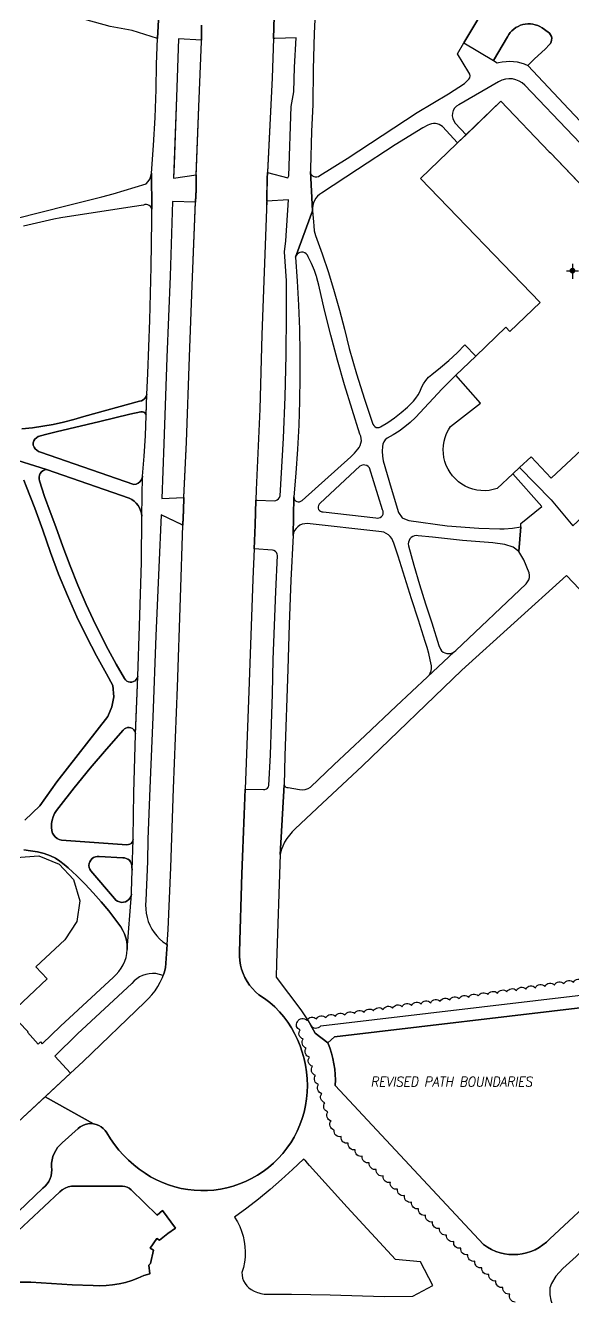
# Model space of a CAD drawing. Header units: inches. Extents: x 1273557 to 1282364, y 239587 to 246310.
# Drawn here: x 1276505 to 1276790, y 243131 to 243792 of the extents above; entities that cross this region are included whole.
import ezdxf
from ezdxf.enums import TextEntityAlignment as Align

# ---------------------------------------------------------------- set-up
doc = ezdxf.new("R2010")
doc.units = ezdxf.units.IN
doc.header["$MEASUREMENT"] = 0
doc.linetypes.add('DASHED2', pattern=[0.375, 0.25, -0.125])
doc.layers.add('BLDG-DATA', color=159, linetype='DASHED2', lineweight=30)
for name, color, linetype in [('BLDG-UW', 231, 'Continuous'), ('GRASS', 3, 'Continuous'), ('PATH', 253, 'Continuous'), ('PATH-ISLAND', 252, 'Continuous'), ('PRKG-UW', 6, 'Continuous'), ('REV-2013', 1, 'Continuous'), ('STREET-UW', 50, 'Continuous')]:
    doc.layers.add(name, color=color, linetype=linetype)
doc.styles.add('Revisions', font='simplex.shx', dxfattribs={"width": 0.9, "oblique": 10, "height": 25})
doc.styles.add('SS_LITE', font='FRABK.TTF', dxfattribs={"height": 16})

# ---------------------------------------------------------------- blocks, each defined once
blk = doc.blocks.new('*U1')
for p, q in [((-3.08, 0), (3.08, 0)), ((0, 3.55), (0, -4.2))]:
    blk.add_line(p, q)
at = {"const_width": 1.5}
blk.add_lwpolyline([(-0.75, 0, 1), (0.75, 0, 1)], format="xyb", close=True, dxfattribs=at)
at = {"layer": 'BLDG-DATA', "color": 1, "style": 'SS_LITE'}
blk.add_text('Facnum:', height=4.2, dxfattribs=at).set_placement((27.26, -2.25), align=Align.RIGHT)
at = {"layer": 'BLDG-DATA', "color": 7, "style": 'SS_LITE', "oblique": 20, "width": 0.9, "flags": 8}
for tag, p in [('FACNUM', (29.98, -2.25)), ('OBJECT', (28.84, -9.16))]:
    blk.add_attdef(tag, p, '', height=4.2, dxfattribs=at)

msp = doc.modelspace()

# ---------------------------------------------------------------- linework, layer by layer
at = {"layer": 'BLDG-UW'}
for points in [[(1276804.74, 243580.78), (1276778.46, 243556.35), (1276768.17, 243567.42), (1276762.1, 243561.77), (1276758.65, 243558.57), (1276750.42, 243550.92), (1276748.37, 243550.34), (1276746.28, 243549.97), (1276744.15, 243549.81), (1276742.03, 243549.86), (1276739.92, 243550.13), (1276737.84, 243550.6), (1276735.83, 243551.29), (1276733.89, 243552.17), (1276732.05, 243553.24), (1276730.32, 243554.48), (1276728.74, 243555.9), (1276727.3, 243557.47), (1276726.02, 243559.17), (1276724.92, 243560.99), (1276724.01, 243562.92), (1276723.3, 243564.92), (1276722.79, 243566.99), (1276722.49, 243569.09), (1276722.4, 243571.22), (1276722.53, 243573.34), (1276722.87, 243575.45), (1276723.42, 243577.5), (1276724.17, 243579.49), (1276725.12, 243581.4), (1276726.25, 243583.2), (1276741.78, 243595.33), (1276729.02, 243609.78), (1276739.32, 243619.72), (1276754.93, 243634.77), (1276757.09, 243632.53), (1276772.77, 243647.65), (1276710.61, 243712.09), (1276729.54, 243730.21), (1276734.07, 243734.55), (1276752.45, 243752.15), (1276777.57, 243725.91), (1276778.12, 243725.34), (1276814.83, 243687)], [(1276500.37, 243359.12), (1276512.24, 243360.14), (1276522.85, 243355.74), (1276530.33, 243347.71), (1276533.58, 243336.71), (1276531.95, 243325.97), (1276525.67, 243316.48), (1276510.61, 243302.4), (1276516.53, 243296.07), (1276497.55, 243278.17)]]:
    msp.add_lwpolyline(points, dxfattribs=at)
at = {"layer": 'GRASS'}
for points in [[(1276656.14, 243805.74), (1276655.42, 243787.31), (1276654.91, 243768.87), (1276654.61, 243750.41), (1276654.02, 243736.43), (1276653.39, 243717.04), (1276653.39, 243715.67, 0.655748), (1276658.22, 243713.58), (1276672.48, 243722.49), (1276708.86, 243746.39), (1276725.12, 243756.03), (1276733.51, 243761.38), (1276735.71, 243763.58, 0.396682), (1276735.81, 243767.04), (1276729.84, 243776.79), (1276733.07, 243782.44), (1276740.37, 243794.64)], [(1276830.15, 243459.84), (1276786.55, 243505.77), (1276732.07, 243456.49), (1276680.26, 243406.6), (1276659.75, 243387.43), (1276645.53, 243374.14), (1276643.92, 243372.58), (1276642.45, 243370.87), (1276641.14, 243369.05), (1276640.01, 243367.11), (1276639.05, 243365.08), (1276638.28, 243362.98), (1276637.7, 243360.81), (1276635.81, 243304.32), (1276635.63, 243297.06), (1276648.41, 243280.11), (1276652.15, 243274.29), (1276653.44, 243272.19), (1276653.44, 243272.19, 0.492583), (1276658.82, 243271.64), (1276798.35, 243288.1, -0.02517)], [(1276805.1, 243186.35), (1276777.87, 243161.1, -0.386146), (1276743.4, 243158.06), (1276666.33, 243240.76, 0.111527), (1276662.51, 243262.89), (1276665.92, 243266.01), (1276800.88, 243281.94, 0.002997)]]:
    msp.add_lwpolyline(points, format="xyb", dxfattribs=at)
for points in [[(1276500.98, 243691.44), (1276512.64, 243694.31), (1276528.4, 243698.36), (1276545.02, 243702.45), (1276550.87, 243704.08), (1276568.06, 243709.26), (1276569.11, 243710.42), (1276569.94, 243711.75), (1276570.52, 243713.2), (1276570.84, 243714.73), (1276571.84, 243729.2), (1276572.64, 243743.69), (1276573.24, 243758.2), (1276573.45, 243771.5), (1276573.93, 243784.79), (1276560.83, 243788.92), (1276549.36, 243790.99), (1276536.15, 243794.59)], [(1276503.43, 243582.01), (1276508.9, 243582.53), (1276514.34, 243583.27), (1276519.75, 243584.23), (1276525.12, 243585.4), (1276530.44, 243586.78), (1276535.7, 243588.37), (1276564.5, 243596.25), (1276565.57, 243596.54), (1276566.55, 243597.06), (1276567.38, 243597.79), (1276568.01, 243598.7), (1276568.42, 243599.72), (1276568.83, 243610.66), (1276569.9, 243638.35), (1276570.64, 243666.04), (1276570.99, 243690.16), (1276570.94, 243696.03), (1276570.67, 243696.78), (1276570.23, 243697.44), (1276569.63, 243697.96), (1276568.93, 243698.32), (1276568.15, 243698.49), (1276567.36, 243698.46), (1276566.6, 243698.24), (1276560.73, 243697.35), (1276523.71, 243691.65), (1276519.99, 243690.94), (1276504.21, 243687.21)], [(1276804.74, 243580.78), (1276778.46, 243556.35), (1276768.17, 243567.42), (1276762.1, 243561.77), (1276778.6, 243545.1), (1276789.82, 243531.58), (1276806.18, 243546.76)], [(1276504.98, 243378.52), (1276512.75, 243386.07), (1276521.65, 243398.48), (1276548.07, 243432.43), (1276550.13, 243437.54), (1276551.22, 243442.68), (1276550.74, 243448.62), (1276547.36, 243454.55), (1276542.28, 243463.94), (1276537.05, 243474.05), (1276532, 243484.26), (1276527.12, 243495.26), (1276522.52, 243506.38), (1276518.22, 243517.61), (1276514.28, 243529.21), (1276510.1, 243540.74), (1276505.68, 243552.18), (1276504.45, 243555.26)], [(1276500.37, 243359.12), (1276512.24, 243360.14), (1276522.85, 243355.74), (1276530.33, 243347.71), (1276533.58, 243336.71), (1276531.95, 243325.97), (1276525.67, 243316.48), (1276510.61, 243302.4), (1276516.53, 243296.07), (1276497.55, 243278.17), (1276506.51, 243268.72), (1276506.27, 243268.5), (1276511.85, 243262.22), (1276513.03, 243263.33), (1276514, 243262.35), (1276523.52, 243271.6), (1276550.97, 243296.99), (1276552.5, 243298.38), (1276553.88, 243299.92), (1276555.09, 243301.6), (1276556.11, 243303.4), (1276556.94, 243305.29), (1276557.57, 243307.26), (1276557.99, 243309.29), (1276558.19, 243311.35), (1276558.17, 243313.41), (1276557.93, 243315.47), (1276557.49, 243317.49), (1276556.83, 243319.45), (1276555.96, 243321.33), (1276554.91, 243323.11), (1276548.57, 243331.51), (1276544.64, 243336.23), (1276540.55, 243340.82), (1276536.33, 243345.28), (1276531.96, 243349.59), (1276527.45, 243353.77), (1276525.38, 243355.62), (1276523.17, 243357.3), (1276520.83, 243358.8), (1276518.37, 243360.1), (1276514.99, 243361.3), (1276511.52, 243362.18), (1276507.98, 243362.74), (1276504.36, 243363.26)], [(1276495.08, 243138.57), (1276508.08, 243138.54), (1276518.83, 243137.8), (1276529.6, 243137.19), (1276540.39, 243136.71), (1276543.8, 243136.6), (1276547.21, 243136.72), (1276550.6, 243137.05), (1276553.97, 243137.61), (1276557.29, 243138.38), (1276560.55, 243139.36), (1276563.74, 243140.55), (1276566.85, 243141.95), (1276570.01, 243142.82), (1276569.35, 243147.38), (1276570.32, 243148.22), (1276571.86, 243155.22), (1276570.17, 243156.2), (1276573.55, 243161.27), (1276574.9, 243160.38), (1276579.28, 243163.88), (1276583.2, 243166.53), (1276576.56, 243175.7), (1276573.81, 243173.4), (1276560.15, 243186.55), (1276559.2, 243187.32), (1276558.13, 243187.91), (1276556.96, 243188.29), (1276555.75, 243188.46), (1276530.96, 243188.43), (1276529.24, 243188.35), (1276527.56, 243188), (1276525.94, 243187.4), (1276524.44, 243186.56), (1276523.09, 243185.5), (1276506.78, 243170.25), (1276496.42, 243160.45)]]:
    msp.add_lwpolyline(points, dxfattribs=at)
for points in [[(1276773.85, 243790.28, 0.450272), (1276755.86, 243785.65), (1276748.52, 243773.36), (1276750.39, 243772.07), (1276751.23, 243772.28, -0.176822), (1276766.37, 243770.75), (1276769.67, 243774.01), (1276775.54, 243779.46), (1276777.55, 243781.46, 0.461923), (1276777.01, 243788.14)], [(1276764.87, 243760.52, 0.338868), (1276751.23, 243762.33), (1276730.47, 243750.38, 0.501254), (1276728.72, 243740.86), (1276734.34, 243734.8), (1276752.45, 243752.15), (1276777.57, 243725.91), (1276778.12, 243725.34), (1276809.75, 243692.3), (1276813.78, 243696.31), (1276812.44, 243697.9), (1276805.9, 243704.96), (1276812.18, 243711.03), (1276790.01, 243734.12)], [(1276733.74, 243625.52), (1276739.32, 243619.72), (1276754.93, 243634.77), (1276757.09, 243632.53), (1276772.77, 243647.65), (1276710.61, 243712.09), (1276729.54, 243730.21), (1276729.9, 243730.55), (1276722.11, 243739.04, 0.301218), (1276714.43, 243739.72), (1276711.79, 243738.29), (1276697.46, 243729.59), (1276677.88, 243716.65), (1276659.21, 243704.45, 0.300284), (1276654.46, 243695.27), (1276655.08, 243689.53), (1276655.11, 243687.44), (1276655.42, 243684.91), (1276656.01, 243682.43), (1276659.5, 243672.82), (1276662.76, 243663.14), (1276665.79, 243653.38), (1276668.6, 243643.55), (1276671.17, 243633.66), (1276673.51, 243623.71), (1276677.44, 243610.51), (1276681.58, 243597.38), (1276685.91, 243584.31), (1276686.3, 243583.62), (1276686.89, 243583.07), (1276687.6, 243582.72), (1276688.39, 243582.59), (1276689.17, 243582.7), (1276689.89, 243583.03), (1276693.6, 243585.27), (1276697.17, 243587.73), (1276700.59, 243590.4), (1276703.84, 243593.28), (1276706.9, 243596.35), (1276708.28, 243597.9), (1276709.47, 243599.62), (1276710.44, 243601.46), (1276711.18, 243603.41), (1276712.17, 243605.34), (1276713.4, 243607.14), (1276714.83, 243608.77), (1276716.46, 243610.21), (1276721.01, 243613.77), (1276725.42, 243617.51), (1276729.66, 243621.43)]]:
    msp.add_lwpolyline(points, format="xyb", close=True, dxfattribs=at)
for points in [[(1276595.36, 243749.32), (1276596.79, 243783.22), (1276596.79, 243783.88), (1276584.9, 243784.61), (1276583.73, 243754.21), (1276582.3, 243712.25), (1276594.09, 243713.99)], [(1276645.21, 243769.87), (1276646.05, 243785.07), (1276634.85, 243784.84), (1276634.21, 243784.83), (1276633.6, 243764.32), (1276631.14, 243715.2), (1276641.65, 243712.32), (1276642.17, 243713.37), (1276643.43, 243749.43), (1276644.79, 243757.08)], [(1276589.05, 243574.98), (1276590.56, 243619.42), (1276592.01, 243656.43), (1276593.65, 243699.66), (1276581.68, 243700.04), (1276580.45, 243661.21), (1276578.73, 243618.97), (1276577.27, 243574.08), (1276576.12, 243545.76), (1276587.65, 243546.18)], [(1276628.15, 243630.71), (1276627.13, 243592.21), (1276625.2, 243550.3), (1276625.02, 243544.85), (1276625.72, 243544.85), (1276634.56, 243544.53), (1276635.4, 243544.72), (1276636.17, 243545.09), (1276636.83, 243545.64), (1276637.35, 243546.33), (1276637.68, 243547.12), (1276639.39, 243577.09), (1276640.19, 243598.63), (1276640.72, 243620.17), (1276640.98, 243641.72), (1276640.96, 243658.85), (1276639.93, 243673.94), (1276640.69, 243679.63), (1276641.98, 243700.97), (1276630.66, 243700.31), (1276630.55, 243696.11)], [(1276663.99, 243630.61), (1276660.79, 243643.61), (1276657.82, 243656.67), (1276656.75, 243660.47), (1276656.66, 243660.73), (1276656.54, 243661.09), (1276655.46, 243664.2), (1276653.94, 243667.84), (1276652.2, 243671.39), (1276651.82, 243672.19), (1276651.25, 243672.87), (1276650.53, 243673.38), (1276649.7, 243673.69), (1276648.82, 243673.78), (1276647.95, 243673.63), (1276647.15, 243673.28), (1276646.46, 243672.72), (1276645.93, 243672.01), (1276645.61, 243671.19), (1276646.5, 243658.74), (1276647.18, 243646.28), (1276647.64, 243633.8), (1276647.89, 243621.32), (1276647.92, 243608.84), (1276647.74, 243596.36), (1276647.34, 243583.89), (1276646.72, 243571.42), (1276645.89, 243558.97), (1276644.84, 243546.53), (1276644.91, 243545.79), (1276645.21, 243545.11), (1276645.69, 243544.55), (1276646.33, 243544.16), (1276647.05, 243543.98), (1276647.79, 243544.03), (1276648.47, 243544.29), (1276649.05, 243544.76), (1276674.47, 243567.34), (1276676.32, 243569.31), (1276678.11, 243571.3), (1276678.74, 243572.29), (1276679.31, 243573.36), (1276679.69, 243574.51), (1276679.87, 243575.71), (1276679.84, 243576.93), (1276679.6, 243578.12), (1276679.16, 243579.25), (1276675.02, 243591.98), (1276671.11, 243604.79), (1276667.43, 243617.67)], [(1276726.02, 243559.17), (1276724.92, 243560.99), (1276724.01, 243562.92), (1276723.3, 243564.92), (1276722.79, 243566.99), (1276722.49, 243569.09), (1276722.4, 243571.22), (1276722.53, 243573.34), (1276722.87, 243575.45), (1276723.42, 243577.5), (1276724.17, 243579.49), (1276725.12, 243581.4), (1276726.25, 243583.2), (1276741.78, 243595.33), (1276729.02, 243609.78), (1276721.92, 243602.67), (1276714.98, 243595.21), (1276707.99, 243587.81), (1276705.33, 243585.29), (1276702.51, 243582.95), (1276699.54, 243580.8), (1276696.45, 243578.84), (1276693.23, 243577.09), (1276692.33, 243576.19), (1276691.62, 243575.15), (1276691.12, 243573.98), (1276690.84, 243572.75), (1276690.66, 243570.25), (1276690.81, 243567.74), (1276691.28, 243565.28), (1276695.35, 243551.1), (1276699.21, 243538.5), (1276701.01, 243535.72), (1276703.18, 243534.8), (1276704.54, 243534.3), (1276724.5, 243531.62), (1276740.93, 243530.4), (1276751.78, 243529.98), (1276754.08, 243530.02), (1276758.41, 243530.39), (1276762.7, 243531.06), (1276762.71, 243532.67), (1276773.71, 243541.65), (1276758.65, 243558.57), (1276750.42, 243550.92), (1276748.37, 243550.34), (1276746.28, 243549.97), (1276744.15, 243549.81), (1276742.03, 243549.86), (1276739.92, 243550.13), (1276737.84, 243550.6), (1276735.83, 243551.29), (1276733.89, 243552.17), (1276732.05, 243553.24), (1276730.32, 243554.48), (1276728.74, 243555.9), (1276727.3, 243557.47)], [(1276561.7, 243552.98), (1276562.79, 243553.19), (1276563.81, 243553.65), (1276564.7, 243554.33), (1276565.41, 243555.2), (1276565.92, 243556.21), (1276566.18, 243557.31), (1276567.05, 243567.81), (1276567.66, 243578.34), (1276568.01, 243588.87), (1276567.84, 243589.61), (1276567.41, 243590.24), (1276566.78, 243590.68), (1276566.04, 243590.86), (1276565.29, 243590.76), (1276559.54, 243589.63), (1276543.99, 243585.81), (1276521.21, 243580.35), (1276515.77, 243579.07), (1276511.82, 243577.95), (1276510.95, 243577.35), (1276510.23, 243576.58), (1276509.69, 243575.67), (1276509.37, 243574.67), (1276509.27, 243573.62), (1276509.28, 243573.48), (1276509.73, 243572.47), (1276510.37, 243571.57), (1276511.16, 243570.81), (1276512.09, 243570.21), (1276513.1, 243569.8)], [(1276516.23, 243560.83), (1276515.27, 243560.61), (1276514.38, 243560.17), (1276513.61, 243559.54), (1276513.01, 243558.76), (1276512.59, 243557.85), (1276512.38, 243556.88), (1276512.39, 243555.88), (1276512.62, 243554.9), (1276515.25, 243546.85), (1276518.07, 243538.87), (1276521.07, 243530.96), (1276524.73, 243520.8), (1276528.57, 243510.7), (1276532.59, 243500.65), (1276536.79, 243490.68), (1276540.45, 243482.81), (1276544.27, 243475.03), (1276548.25, 243467.32), (1276552.39, 243459.7), (1276556.69, 243452.17), (1276557.25, 243451.46), (1276557.96, 243450.9), (1276558.78, 243450.52), (1276559.67, 243450.35), (1276560.57, 243450.38), (1276561.44, 243450.62), (1276562.23, 243451.06), (1276562.89, 243451.67), (1276563.4, 243452.42), (1276563.71, 243453.26), (1276564.56, 243479.49), (1276565.56, 243512.55), (1276565.73, 243536.61), (1276565.53, 243538.09), (1276565.14, 243539.52), (1276564.55, 243540.89), (1276563.79, 243542.17), (1276562.86, 243543.33), (1276561.78, 243544.36), (1276560.57, 243545.23), (1276559.26, 243545.94)], [(1276684.04, 243561.6), (1276683.43, 243562.31), (1276682.65, 243562.84), (1276681.75, 243563.13), (1276680.81, 243563.17), (1276679.9, 243562.96), (1276679.07, 243562.51), (1276658.4, 243543.25), (1276657.89, 243542.76), (1276657.54, 243542.15), (1276657.38, 243541.46), (1276657.41, 243540.75), (1276657.65, 243540.08), (1276658.07, 243539.51), (1276658.63, 243539.08), (1276659.29, 243538.82), (1276659.99, 243538.76), (1276687.46, 243535.7), (1276688.23, 243535.55), (1276689, 243535.61), (1276689.74, 243535.88), (1276690.37, 243536.33), (1276690.86, 243536.94), (1276691.17, 243537.65), (1276691.27, 243538.42), (1276691.16, 243539.2), (1276690.85, 243539.91)], [(1276584.28, 243447.75), (1276585.95, 243494.12), (1276587.1, 243531.8), (1276586.41, 243532.13), (1276586.34, 243532.16), (1276575.81, 243537.2), (1276574.56, 243509.95), (1276573.06, 243474.37), (1276571.51, 243432.09), (1276570, 243395.27), (1276568.94, 243368.65), (1276568.77, 243357.06), (1276567.93, 243336.76), (1276567.76, 243334.58), (1276567.79, 243332.39), (1276568.03, 243330.22), (1276568.47, 243328.07), (1276569.11, 243325.97), (1276569.95, 243323.95), (1276570.96, 243322), (1276572.16, 243320.17), (1276573.52, 243318.45), (1276575.03, 243316.87), (1276576.69, 243315.43), (1276578.9, 243314.02), (1276579.42, 243321.76), (1276580.78, 243353.96), (1276582.26, 243395.13)], [(1276698.04, 243437.77), (1276714.24, 243453.02), (1276715.07, 243453.97), (1276715.71, 243455.05), (1276716.13, 243456.23), (1276716.32, 243457.48), (1276716.27, 243458.73), (1276715.73, 243461.97), (1276715, 243465.17), (1276714.09, 243468.34), (1276713, 243471.45), (1276709.52, 243482.48), (1276706.02, 243493.53), (1276702.52, 243504.61), (1276699.01, 243515.71), (1276696.7, 243522.45), (1276696.31, 243523.72), (1276695.71, 243524.9), (1276694.92, 243525.97), (1276693.95, 243526.88), (1276692.85, 243527.62), (1276691.64, 243528.17), (1276690.35, 243528.49), (1276689.03, 243528.6), (1276651.74, 243532.72), (1276650.42, 243532.66), (1276649.14, 243532.36), (1276647.93, 243531.82), (1276646.85, 243531.08), (1276645.92, 243530.14), (1276645.17, 243529.05), (1276644.65, 243527.85), (1276644.35, 243526.56), (1276643.22, 243503.38), (1276642.35, 243480.2), (1276641.74, 243457.03), (1276641.15, 243442.03), (1276640.63, 243427.02), (1276640.18, 243411.99), (1276639.81, 243396.95), (1276640.08, 243396.3), (1276640.57, 243395.81), (1276641.22, 243395.56), (1276641.92, 243395.57), (1276647.76, 243394.53), (1276649.25, 243394.39), (1276650.75, 243394.55), (1276652.18, 243395.01), (1276653.49, 243395.73), (1276665.64, 243407.34), (1276681.84, 243422.55)], [(1276716.43, 243481.13), (1276720.18, 243469.36), (1276720.94, 243467.41), (1276721.57, 243466.62), (1276722.36, 243465.97), (1276723.26, 243465.49), (1276724.24, 243465.2), (1276725.26, 243465.11), (1276726.28, 243465.23), (1276727.25, 243465.55), (1276728.14, 243466.06), (1276728.9, 243466.73), (1276765.47, 243501.43), (1276766.28, 243502.4), (1276766.87, 243503.5), (1276767.23, 243504.71), (1276767.33, 243505.96), (1276767.18, 243507.2), (1276764.28, 243513.89), (1276761.7, 243518.24), (1276758.77, 243520.45), (1276754.53, 243521.82), (1276748.2, 243522.77), (1276732.44, 243524), (1276716.88, 243525.66), (1276709.42, 243526.34), (1276708.47, 243526.44), (1276707.52, 243526.32), (1276706.61, 243526), (1276705.81, 243525.47), (1276705.14, 243524.79), (1276704.65, 243523.96), (1276704.35, 243523.05), (1276704.27, 243522.1), (1276704.4, 243521.15), (1276707.18, 243511.06), (1276710.11, 243501.02), (1276713.19, 243491.04)], [(1276635.4, 243497.45), (1276636.27, 243516.12), (1276636.13, 243516.87), (1276635.75, 243517.62), (1276635.18, 243518.25), (1276634.46, 243518.7), (1276633.65, 243518.94), (1276624.13, 243519.54), (1276624.13, 243519.54), (1276623.52, 243503.78), (1276621.51, 243450.27), (1276619.83, 243403.75), (1276619.46, 243394.78), (1276629.03, 243394.56), (1276629.79, 243394.59), (1276630.51, 243394.84), (1276631.12, 243395.3), (1276631.55, 243395.93), (1276631.78, 243396.66), (1276632.64, 243412.52), (1276633.25, 243428.4), (1276633.61, 243444.29), (1276634.09, 243462), (1276634.69, 243479.72)], [(1276561.69, 243392.82), (1276562.52, 243423.04), (1276562.44, 243423.94), (1276562.13, 243424.8), (1276561.63, 243425.55), (1276560.94, 243426.15), (1276560.13, 243426.56), (1276559.25, 243426.75), (1276558.34, 243426.72), (1276557.47, 243426.45), (1276556.7, 243425.98), (1276556.07, 243425.33), (1276547.4, 243415.53), (1276538.92, 243405.56), (1276530.64, 243395.43), (1276522.57, 243385.13), (1276521.41, 243383.68), (1276520.44, 243382.1), (1276519.68, 243380.4), (1276519.16, 243378.62), (1276518.86, 243376.79), (1276518.81, 243374.94), (1276519, 243373.09), (1276519.38, 243371.91), (1276519.98, 243370.84), (1276520.79, 243369.9), (1276521.77, 243369.14), (1276522.88, 243368.59), (1276524.08, 243368.27), (1276558.01, 243365.85), (1276558.79, 243365.88), (1276559.53, 243366.1), (1276560.2, 243366.51), (1276560.73, 243367.08), (1276561.1, 243367.77), (1276561.29, 243368.53), (1276561.27, 243369.31)], [(1276560.54, 243354.34), (1276560.52, 243355.27), (1276560.29, 243356.18), (1276559.87, 243357.02), (1276559.28, 243357.74), (1276558.54, 243358.33), (1276557.7, 243358.73), (1276556.79, 243358.95), (1276555.85, 243358.96), (1276543.61, 243359.74), (1276542.61, 243359.77), (1276541.63, 243359.58), (1276540.71, 243359.19), (1276539.89, 243358.61), (1276539.21, 243357.88), (1276538.71, 243357.01), (1276538.4, 243356.06), (1276538.3, 243355.07), (1276538.41, 243354.08), (1276538.74, 243353.13), (1276539.25, 243352.27), (1276551.52, 243337.85), (1276552.25, 243337.07), (1276553.14, 243336.47), (1276554.13, 243336.07), (1276555.18, 243335.89), (1276556.25, 243335.93), (1276557.28, 243336.21), (1276558.23, 243336.69), (1276559.05, 243337.37), (1276559.71, 243338.21), (1276560.18, 243339.17), (1276560.43, 243340.2), (1276560.45, 243341.27), (1276560.81, 243352.53)], [(1276567.32, 243284.03), (1276569.24, 243285.85), (1276571.02, 243287.81), (1276572.64, 243289.9), (1276574.09, 243292.11), (1276575.37, 243294.43), (1276576.46, 243296.85), (1276576.87, 243297.96), (1276573.13, 243298.84), (1276571.36, 243298.92), (1276569.6, 243298.79), (1276567.87, 243298.45), (1276566.19, 243297.89), (1276564.59, 243297.13), (1276563.1, 243296.19), (1276561.73, 243295.06), (1276560.51, 243293.78), (1276532.36, 243267.55), (1276520.59, 243255.95), (1276528.71, 243247.13), (1276535.25, 243253.21)], [(1276672.58, 243177.46), (1276652.85, 243199.14), (1276650.95, 243201.4), (1276649.86, 243202.46), (1276644.14, 243197.12), (1276638.41, 243191.81), (1276632.53, 243186.67), (1276626.5, 243181.7), (1276620.33, 243176.9), (1276614.02, 243172.28), (1276615.43, 243169.95), (1276616.65, 243167.51), (1276617.65, 243164.98), (1276618.45, 243162.37), (1276619.03, 243159.71), (1276619.38, 243157.01), (1276619.52, 243154.29), (1276619.42, 243151.57), (1276619.1, 243148.87), (1276618.56, 243146.2), (1276617.8, 243143.59), (1276617.88, 243142.09), (1276618.18, 243140.62), (1276618.7, 243139.21), (1276619.42, 243137.89), (1276620.32, 243136.69), (1276621.39, 243135.64), (1276622.61, 243134.76), (1276624.19, 243133.87), (1276625.86, 243133.17), (1276626.58, 243132.96), (1276627.59, 243132.67), (1276629.37, 243132.36), (1276643.6, 243132.21), (1276663.59, 243131.99), (1276691.81, 243131.13), (1276706.69, 243131.18), (1276717.01, 243136.82), (1276710.67, 243149.17), (1276697.58, 243150.38)], [(1276801.32, 243161.32), (1276791.5, 243151.86), (1276784.57, 243145.56), (1276780.88, 243141.61), (1276778.73, 243137.83), (1276777.92, 243135.58), (1276777.83, 243131.99), (1276778.28, 243129.2), (1276780.7, 243122.64), (1276787.67, 243113.64), (1276789.19, 243112.22), (1276795.32, 243106.13), (1276801.27, 243099.87), (1276804.38, 243096.73), (1276824.73, 243115.76), (1276824.12, 243116.4), (1276795.68, 243146.62), (1276835.05, 243183.66), (1276831.47, 243187.92), (1276826.95, 243183.81)]]:
    msp.add_lwpolyline(points, close=True, dxfattribs=at)
at = {"layer": 'PATH'}
for points in [[(1276656.14, 243805.74), (1276655.42, 243787.31), (1276654.91, 243768.87), (1276654.61, 243750.41), (1276654.02, 243736.43), (1276653.39, 243717.04), (1276653.39, 243715.67), (1276654.46, 243695.27), (1276645.61, 243671.19), (1276646.5, 243658.74), (1276647.18, 243646.28), (1276647.64, 243633.8), (1276647.89, 243621.32), (1276647.92, 243608.84), (1276647.74, 243596.36), (1276647.34, 243583.89), (1276646.72, 243571.42), (1276645.89, 243558.97), (1276644.84, 243546.53), (1276644.35, 243526.56), (1276643.22, 243503.38), (1276642.35, 243480.2), (1276641.74, 243457.03), (1276641.15, 243442.03), (1276640.63, 243427.02), (1276640.18, 243411.99), (1276639.81, 243396.95), (1276637.7, 243360.81), (1276635.81, 243304.32), (1276635.63, 243297.06), (1276648.41, 243280.11), (1276652.15, 243274.29), (1276653.44, 243272.19), (1276655.85, 243267.9), (1276662.51, 243262.89, -0.111527), (1276666.33, 243240.76), (1276743.4, 243158.06, 0.386146), (1276777.87, 243161.1), (1276805.1, 243186.35, 0.051692)], [(1276812.18, 243711.03), (1276790.01, 243734.12), (1276764.87, 243760.52, 0.338868), (1276751.23, 243762.33), (1276730.47, 243750.38, 0.501254), (1276728.72, 243740.86), (1276734.34, 243734.8), (1276729.9, 243730.55), (1276722.11, 243739.04, 0.301218), (1276714.43, 243739.72), (1276711.79, 243738.29), (1276697.46, 243729.59), (1276677.88, 243716.65), (1276659.21, 243704.45, 0.300284), (1276654.46, 243695.27), (1276653.39, 243715.67, 0.655748), (1276658.22, 243713.58), (1276672.48, 243722.49), (1276708.86, 243746.39), (1276725.12, 243756.03), (1276733.51, 243761.38), (1276735.71, 243763.58, 0.396682), (1276735.81, 243767.04), (1276729.84, 243776.79), (1276733.07, 243782.44), (1276748.52, 243773.36), (1276750.39, 243772.07), (1276751.23, 243772.28, -0.176822), (1276766.37, 243770.75), (1276787.72, 243748.13), (1276808.62, 243725.82)], [(1276800.88, 243281.94), (1276665.92, 243266.01), (1276662.51, 243262.89), (1276655.85, 243267.9), (1276653.44, 243272.19, 0.492583), (1276658.82, 243271.64), (1276798.35, 243288.1, -0.02517)]]:
    msp.add_lwpolyline(points, format="xyb", dxfattribs=at)
for points in [[(1276497.55, 243278.17), (1276506.51, 243268.72), (1276506.27, 243268.5), (1276511.85, 243262.22), (1276513.03, 243263.33), (1276514, 243262.35), (1276523.52, 243271.6), (1276550.97, 243296.99), (1276552.5, 243298.38), (1276553.88, 243299.92), (1276555.09, 243301.6), (1276556.11, 243303.4), (1276556.94, 243305.29), (1276557.57, 243307.26), (1276557.99, 243309.29), (1276558.19, 243311.35), (1276560.43, 243340.2), (1276560.45, 243341.27), (1276560.81, 243352.53), (1276561.29, 243368.53), (1276561.27, 243369.31), (1276561.69, 243392.82), (1276562.52, 243423.04), (1276563.71, 243453.26), (1276564.56, 243479.49), (1276565.56, 243512.55), (1276565.73, 243536.61), (1276566.18, 243557.31), (1276567.05, 243567.81), (1276567.66, 243578.34), (1276568.01, 243588.87), (1276568.42, 243599.72), (1276568.83, 243610.66), (1276569.9, 243638.35), (1276570.64, 243666.04), (1276570.99, 243690.16), (1276570.94, 243696.03), (1276570.84, 243714.73), (1276571.84, 243729.2), (1276572.64, 243743.69), (1276573.24, 243758.2), (1276573.45, 243771.5), (1276573.93, 243784.79), (1276574.65, 243797.55)], [(1276574.65, 243797.55), (1276573.93, 243784.79), (1276560.83, 243788.92), (1276549.36, 243790.99), (1276536.15, 243794.59)], [(1276480.52, 243155.16), (1276514.33, 243187.34), (1276515.52, 243188.39), (1276516.55, 243189.58), (1276517.42, 243190.9), (1276518.1, 243192.33), (1276518.58, 243193.83), (1276518.86, 243195.38), (1276518.93, 243196.95), (1276518.93, 243196.95), (1276518.78, 243198.68), (1276518.83, 243200.42), (1276519.08, 243202.15), (1276519.53, 243203.83), (1276520.17, 243205.45), (1276520.99, 243206.98), (1276521.98, 243208.41), (1276523.13, 243209.72), (1276524.42, 243210.89), (1276532.66, 243218.41), (1276532.66, 243218.41), (1276533.79, 243219.28), (1276535.04, 243219.98), (1276536.37, 243220.49), (1276537.77, 243220.8), (1276539.2, 243220.9), (1276540.62, 243220.79), (1276542.02, 243220.47), (1276543.35, 243219.95), (1276544.59, 243219.25), (1276545.72, 243218.37), (1276546.71, 243217.33), (1276547.53, 243216.16), (1276547.53, 243216.16), (1276549.44, 243213.05), (1276551.53, 243210.05), (1276553.8, 243207.18), (1276556.23, 243204.45), (1276558.82, 243201.86), (1276561.56, 243199.44), (1276564.44, 243197.18), (1276567.44, 243195.09), (1276567.44, 243195.09), (1276570.35, 243193.29), (1276573.36, 243191.68), (1276576.47, 243190.26), (1276579.66, 243189.04), (1276582.93, 243188.03), (1276586.25, 243187.22), (1276589.62, 243186.63), (1276593.01, 243186.25), (1276596.43, 243186.08), (1276599.85, 243186.14), (1276603.25, 243186.4), (1276606.64, 243186.88), (1276609.98, 243187.58), (1276613.28, 243188.48), (1276616.51, 243189.6), (1276619.67, 243190.91), (1276619.67, 243190.91), (1276622.81, 243192.41), (1276625.85, 243194.1), (1276628.78, 243196), (1276631.57, 243198.08), (1276634.22, 243200.33), (1276636.72, 243202.76), (1276639.05, 243205.34), (1276641.21, 243208.07), (1276641.57, 243208.6), (1276643.19, 243210.93), (1276644.97, 243213.92), (1276646.56, 243217.02), (1276647.94, 243220.21), (1276649.11, 243223.49), (1276650.08, 243226.86), (1276650.84, 243230.28), (1276651.39, 243233.74), (1276651.72, 243237.23), (1276651.84, 243240.74), (1276651.74, 243244.24), (1276651.42, 243247.74), (1276650.89, 243251.2), (1276650.15, 243254.63), (1276649.19, 243258.01), (1276648.03, 243261.32), (1276646.67, 243264.55), (1276645.21, 243267.7), (1276643.54, 243270.74), (1276641.66, 243273.65), (1276639.59, 243276.44), (1276637.32, 243279.07), (1276634.89, 243281.53), (1276632.29, 243283.83), (1276629.53, 243285.94), (1276626.64, 243287.85), (1276626.64, 243287.85), (1276624.89, 243289.37), (1276623.28, 243291.04), (1276621.81, 243292.84), (1276620.51, 243294.75), (1276619.38, 243296.78), (1276618.42, 243298.89), (1276617.66, 243301.08), (1276617.08, 243303.32), (1276616.7, 243305.61), (1276616.52, 243307.91), (1276616.54, 243310.23), (1276617.67, 243350.69), (1276619.46, 243394.78), (1276629.03, 243394.56), (1276629.79, 243394.59), (1276630.51, 243394.84), (1276631.12, 243395.3), (1276631.55, 243395.93), (1276631.78, 243396.66), (1276632.64, 243412.52), (1276633.25, 243428.4), (1276633.61, 243444.29), (1276634.09, 243462), (1276634.69, 243479.72), (1276635.4, 243497.45), (1276636.27, 243516.12), (1276636.13, 243516.87), (1276635.75, 243517.62), (1276635.18, 243518.25), (1276634.46, 243518.7), (1276633.65, 243518.94), (1276624.13, 243519.54), (1276624.62, 243532.02), (1276624.81, 243538.41), (1276625.02, 243544.85), (1276625.72, 243544.85), (1276634.56, 243544.53), (1276635.4, 243544.72), (1276636.17, 243545.09), (1276636.83, 243545.64), (1276637.35, 243546.33), (1276637.68, 243547.12), (1276639.39, 243577.09), (1276640.19, 243598.63), (1276640.72, 243620.17), (1276640.98, 243641.72), (1276640.96, 243658.85), (1276639.93, 243673.94), (1276640.69, 243679.63), (1276641.98, 243700.97), (1276630.66, 243700.31), (1276630.97, 243711.79), (1276631.14, 243715.2), (1276641.65, 243712.32), (1276642.17, 243713.37), (1276643.43, 243749.43), (1276644.79, 243757.08), (1276645.21, 243769.87), (1276646.05, 243785.07), (1276634.85, 243784.84), (1276634.21, 243784.83), (1276634.54, 243796.28)], [(1276596.85, 243791.69), (1276596.79, 243783.88), (1276584.9, 243784.61), (1276583.73, 243754.21), (1276582.54, 243719.24), (1276582.3, 243712.25), (1276594.07, 243713.99), (1276594.01, 243706.07), (1276593.64, 243699.66), (1276581.68, 243700.04), (1276580.45, 243661.21), (1276578.73, 243618.97), (1276577.27, 243574.08), (1276576.12, 243545.76), (1276587.65, 243546.18), (1276587.65, 243546.16), (1276587.46, 243539.6), (1276587.09, 243531.8), (1276575.81, 243537.2), (1276574.56, 243509.95), (1276573.06, 243474.37), (1276571.51, 243432.09), (1276570, 243395.27), (1276568.94, 243368.65), (1276568.77, 243357.06), (1276567.93, 243336.76), (1276567.93, 243336.76), (1276567.76, 243334.58), (1276567.79, 243332.39), (1276568.03, 243330.22), (1276568.47, 243328.07), (1276569.11, 243325.97), (1276569.95, 243323.95), (1276570.96, 243322), (1276572.16, 243320.17), (1276573.52, 243318.45), (1276575.03, 243316.87), (1276576.69, 243315.43), (1276578.9, 243314.02), (1276578.9, 243314.02), (1276578.08, 243301.89), (1276577.37, 243299.34), (1276576.87, 243297.96), (1276573.13, 243298.84), (1276571.36, 243298.92), (1276569.6, 243298.79), (1276567.87, 243298.45), (1276566.19, 243297.89), (1276564.59, 243297.13), (1276563.1, 243296.19), (1276561.73, 243295.06), (1276560.51, 243293.78), (1276532.36, 243267.55), (1276520.59, 243255.95), (1276528.71, 243247.13), (1276501.27, 243221.59)], [(1276500.98, 243691.44), (1276512.64, 243694.31), (1276528.4, 243698.36), (1276545.02, 243702.45), (1276550.87, 243704.08), (1276568.06, 243709.26), (1276569.11, 243710.42), (1276569.94, 243711.75), (1276570.52, 243713.2), (1276570.84, 243714.73), (1276570.94, 243696.03), (1276570.67, 243696.78), (1276570.23, 243697.44), (1276569.63, 243697.96), (1276568.93, 243698.32), (1276568.15, 243698.49), (1276567.36, 243698.46), (1276566.6, 243698.24), (1276560.73, 243697.35), (1276523.71, 243691.65), (1276519.99, 243690.94), (1276504.21, 243687.21)], [(1276495.31, 243567.37), (1276516.23, 243560.83), (1276559.26, 243545.94), (1276560.57, 243545.23), (1276561.78, 243544.36), (1276562.86, 243543.33), (1276563.79, 243542.17), (1276564.55, 243540.89), (1276565.14, 243539.52), (1276565.53, 243538.09), (1276565.73, 243536.61), (1276566.18, 243557.31), (1276565.92, 243556.21), (1276565.41, 243555.2), (1276564.7, 243554.33), (1276563.81, 243553.65), (1276562.79, 243553.19), (1276561.7, 243552.98), (1276513.1, 243569.8), (1276512.09, 243570.21), (1276511.16, 243570.81), (1276510.37, 243571.57), (1276509.73, 243572.47), (1276509.26, 243573.52), (1276509.37, 243574.67), (1276509.69, 243575.67), (1276510.23, 243576.58), (1276510.95, 243577.35), (1276511.82, 243577.95), (1276515.77, 243579.07), (1276521.21, 243580.35), (1276543.99, 243585.81), (1276559.54, 243589.63), (1276565.29, 243590.76), (1276566.04, 243590.86), (1276566.78, 243590.68), (1276567.41, 243590.24), (1276568.03, 243589.34), (1276568.42, 243599.72), (1276568.01, 243598.7), (1276567.38, 243597.79), (1276566.55, 243597.06), (1276565.57, 243596.54), (1276564.5, 243596.25), (1276535.7, 243588.37), (1276530.44, 243586.78), (1276525.12, 243585.4), (1276519.75, 243584.23), (1276514.34, 243583.27), (1276508.9, 243582.53), (1276503.43, 243582.01)], [(1276504.36, 243363.26), (1276507.98, 243362.74), (1276511.52, 243362.18), (1276514.99, 243361.3), (1276518.37, 243360.1), (1276520.83, 243358.8), (1276523.17, 243357.3), (1276525.38, 243355.62), (1276527.45, 243353.77), (1276531.96, 243349.59), (1276536.33, 243345.28), (1276540.55, 243340.82), (1276544.64, 243336.23), (1276548.57, 243331.51), (1276554.91, 243323.11), (1276555.96, 243321.33), (1276556.83, 243319.45), (1276557.49, 243317.49), (1276557.93, 243315.47), (1276558.17, 243313.41), (1276558.19, 243311.35), (1276560.43, 243340.2), (1276560.18, 243339.17), (1276559.71, 243338.21), (1276559.05, 243337.37), (1276558.23, 243336.69), (1276557.28, 243336.21), (1276556.25, 243335.93), (1276555.18, 243335.89), (1276554.13, 243336.07), (1276553.14, 243336.47), (1276552.25, 243337.07), (1276551.52, 243337.85), (1276539.25, 243352.27), (1276538.74, 243353.13), (1276538.41, 243354.08), (1276538.3, 243355.07), (1276538.4, 243356.06), (1276538.71, 243357.01), (1276539.21, 243357.88), (1276539.89, 243358.61), (1276540.71, 243359.19), (1276541.63, 243359.58), (1276542.61, 243359.77), (1276543.61, 243359.74), (1276555.85, 243358.96), (1276556.79, 243358.95), (1276557.7, 243358.73), (1276558.54, 243358.33), (1276559.28, 243357.74), (1276559.87, 243357.02), (1276560.29, 243356.18), (1276560.52, 243355.27), (1276560.54, 243354.34), (1276560.81, 243352.53), (1276561.29, 243368.53), (1276561.1, 243367.77), (1276560.73, 243367.08), (1276560.2, 243366.51), (1276559.53, 243366.1), (1276558.79, 243365.88), (1276558.01, 243365.85), (1276524.08, 243368.27), (1276522.88, 243368.59), (1276521.77, 243369.14), (1276520.79, 243369.9), (1276519.98, 243370.84), (1276519.38, 243371.91), (1276519, 243373.09), (1276518.81, 243374.94), (1276518.86, 243376.79), (1276519.16, 243378.62), (1276519.68, 243380.4), (1276520.44, 243382.1), (1276521.41, 243383.68), (1276522.57, 243385.13), (1276530.64, 243395.43), (1276538.92, 243405.56), (1276547.4, 243415.53), (1276556.07, 243425.33), (1276556.7, 243425.98), (1276557.47, 243426.45), (1276558.34, 243426.72), (1276559.25, 243426.75), (1276560.13, 243426.56), (1276560.94, 243426.15), (1276561.63, 243425.55), (1276562.13, 243424.8), (1276562.54, 243423.65), (1276563.71, 243453.26), (1276563.4, 243452.42), (1276562.89, 243451.67), (1276562.23, 243451.06), (1276561.44, 243450.62), (1276560.57, 243450.38), (1276559.67, 243450.35), (1276558.78, 243450.52), (1276557.96, 243450.9), (1276557.25, 243451.46), (1276556.69, 243452.17), (1276552.39, 243459.7), (1276548.25, 243467.32), (1276544.27, 243475.03), (1276540.45, 243482.81), (1276536.79, 243490.68), (1276532.59, 243500.65), (1276528.57, 243510.7), (1276524.73, 243520.8), (1276521.07, 243530.96), (1276518.07, 243538.87), (1276515.25, 243546.85), (1276512.62, 243554.9), (1276512.39, 243555.88), (1276512.38, 243556.88), (1276512.59, 243557.85), (1276513.01, 243558.76), (1276513.61, 243559.54), (1276514.38, 243560.17), (1276515.27, 243560.61), (1276516.23, 243560.83), (1276495.31, 243567.37)], [(1276830.15, 243459.84), (1276786.55, 243505.77), (1276732.07, 243456.49), (1276680.26, 243406.6), (1276659.75, 243387.43), (1276645.53, 243374.14), (1276643.92, 243372.58), (1276642.45, 243370.87), (1276641.14, 243369.05), (1276640.01, 243367.11), (1276639.05, 243365.08), (1276638.28, 243362.98), (1276637.7, 243360.81), (1276639.81, 243396.95), (1276640.08, 243396.3), (1276640.57, 243395.81), (1276641.22, 243395.56), (1276641.92, 243395.57), (1276647.76, 243394.53), (1276649.25, 243394.39), (1276650.75, 243394.55), (1276652.18, 243395.01), (1276653.49, 243395.73), (1276665.64, 243407.34), (1276681.84, 243422.55), (1276698.04, 243437.77), (1276714.24, 243453.02), (1276728.14, 243466.06), (1276728.9, 243466.73), (1276765.47, 243501.43), (1276766.28, 243502.4), (1276766.87, 243503.5), (1276767.23, 243504.71), (1276767.33, 243505.96), (1276767.18, 243507.2), (1276764.28, 243513.89), (1276761.7, 243518.24), (1276762.7, 243531.06), (1276762.71, 243532.67), (1276773.71, 243541.65), (1276758.65, 243558.57), (1276762.1, 243561.77), (1276778.6, 243545.1), (1276789.82, 243531.58), (1276806.18, 243546.76)], [(1276504.45, 243555.26), (1276505.68, 243552.18), (1276510.1, 243540.74), (1276514.28, 243529.21), (1276518.22, 243517.61), (1276522.52, 243506.38), (1276527.12, 243495.26), (1276532, 243484.26), (1276537.05, 243474.05), (1276542.28, 243463.94), (1276547.36, 243454.55), (1276550.74, 243448.62), (1276551.22, 243442.68), (1276550.13, 243437.54), (1276548.07, 243432.43), (1276521.65, 243398.48), (1276512.75, 243386.07), (1276504.98, 243378.52)], [(1276791.5, 243151.86), (1276784.57, 243145.56), (1276780.88, 243141.61), (1276778.73, 243137.83), (1276777.92, 243135.58), (1276777.83, 243131.99), (1276778.28, 243129.2), (1276780.7, 243122.64), (1276787.67, 243113.64), (1276787.67, 243113.64), (1276789.19, 243112.22), (1276795.32, 243106.13)]]:
    msp.add_lwpolyline(points, dxfattribs=at)
msp.add_lwpolyline([(1276714.24, 243453.02), (1276715.07, 243453.97), (1276715.71, 243455.05), (1276716.13, 243456.23), (1276716.32, 243457.48), (1276716.27, 243458.73), (1276715.73, 243461.97), (1276715, 243465.17), (1276714.09, 243468.34), (1276713, 243471.45), (1276709.52, 243482.48), (1276706.02, 243493.53), (1276702.52, 243504.61), (1276699.01, 243515.71), (1276696.7, 243522.45), (1276696.31, 243523.72), (1276695.71, 243524.9), (1276694.92, 243525.97), (1276693.95, 243526.88), (1276692.85, 243527.62), (1276691.64, 243528.17), (1276690.35, 243528.49), (1276689.03, 243528.6), (1276651.74, 243532.72), (1276650.42, 243532.66), (1276649.14, 243532.36), (1276647.93, 243531.82), (1276646.85, 243531.08), (1276645.92, 243530.14), (1276645.17, 243529.05), (1276644.65, 243527.85), (1276644.35, 243526.56), (1276644.84, 243546.53), (1276644.91, 243545.79), (1276645.21, 243545.11), (1276645.69, 243544.55), (1276646.33, 243544.16), (1276647.05, 243543.98), (1276647.79, 243544.03), (1276648.47, 243544.29), (1276649.05, 243544.76), (1276674.47, 243567.34), (1276676.32, 243569.31), (1276678.11, 243571.3), (1276678.74, 243572.29), (1276679.31, 243573.36), (1276679.69, 243574.51), (1276679.87, 243575.71), (1276679.84, 243576.93), (1276679.6, 243578.12), (1276679.16, 243579.25), (1276675.02, 243591.98), (1276671.11, 243604.79), (1276667.43, 243617.67), (1276663.99, 243630.61), (1276660.79, 243643.61), (1276657.82, 243656.67), (1276656.75, 243660.47), (1276656.66, 243660.73), (1276656.54, 243661.09), (1276655.46, 243664.2), (1276653.94, 243667.84), (1276652.2, 243671.39), (1276651.82, 243672.19), (1276651.25, 243672.87), (1276650.53, 243673.38), (1276649.7, 243673.69), (1276648.82, 243673.78), (1276647.95, 243673.63), (1276647.15, 243673.28), (1276646.46, 243672.72), (1276645.93, 243672.01), (1276645.61, 243671.19), (1276654.46, 243695.27), (1276655.08, 243689.53), (1276655.11, 243687.44), (1276655.42, 243684.91), (1276656.01, 243682.43), (1276659.5, 243672.82), (1276662.76, 243663.14), (1276665.79, 243653.38), (1276668.6, 243643.55), (1276671.17, 243633.66), (1276673.51, 243623.71), (1276677.44, 243610.51), (1276681.58, 243597.38), (1276685.91, 243584.31), (1276686.3, 243583.62), (1276686.89, 243583.07), (1276687.6, 243582.72), (1276688.39, 243582.59), (1276689.17, 243582.7), (1276689.89, 243583.03), (1276693.6, 243585.27), (1276697.17, 243587.73), (1276700.59, 243590.4), (1276703.84, 243593.28), (1276706.9, 243596.35), (1276708.28, 243597.9), (1276709.47, 243599.62), (1276710.44, 243601.46), (1276711.18, 243603.41), (1276712.17, 243605.34), (1276713.4, 243607.14), (1276714.83, 243608.77), (1276716.46, 243610.21), (1276721.01, 243613.77), (1276725.42, 243617.51), (1276729.66, 243621.43), (1276733.74, 243625.52), (1276739.32, 243619.72), (1276729.02, 243609.78), (1276721.92, 243602.67), (1276714.98, 243595.21), (1276707.99, 243587.81), (1276705.33, 243585.29), (1276702.51, 243582.95), (1276699.54, 243580.8), (1276696.45, 243578.84), (1276693.23, 243577.09), (1276692.33, 243576.19), (1276691.62, 243575.15), (1276691.12, 243573.98), (1276690.84, 243572.75), (1276690.66, 243570.25), (1276690.81, 243567.74), (1276691.28, 243565.28), (1276695.35, 243551.1), (1276699.21, 243538.5), (1276701.01, 243535.72), (1276703.18, 243534.8), (1276704.54, 243534.3), (1276724.5, 243531.62), (1276740.93, 243530.4), (1276751.78, 243529.98), (1276754.08, 243530.02), (1276758.41, 243530.39), (1276762.7, 243531.06), (1276761.7, 243518.24), (1276758.77, 243520.45), (1276754.53, 243521.82), (1276748.2, 243522.77), (1276732.44, 243524), (1276716.88, 243525.66), (1276709.42, 243526.34), (1276708.47, 243526.44), (1276707.52, 243526.32), (1276706.61, 243526), (1276705.81, 243525.47), (1276705.14, 243524.79), (1276704.65, 243523.96), (1276704.35, 243523.05), (1276704.27, 243522.1), (1276704.4, 243521.15), (1276707.18, 243511.06), (1276710.11, 243501.02), (1276713.19, 243491.04), (1276716.43, 243481.13), (1276720.18, 243469.36), (1276720.94, 243467.41), (1276721.57, 243466.62), (1276722.36, 243465.97), (1276723.26, 243465.49), (1276724.24, 243465.2), (1276725.26, 243465.11), (1276726.28, 243465.23), (1276727.25, 243465.55), (1276728.14, 243466.06)], close=True, dxfattribs=at)
at = {"layer": 'PATH-ISLAND'}
for points in [[(1276684.04, 243561.6), (1276683.43, 243562.31), (1276682.65, 243562.84), (1276681.75, 243563.13), (1276680.81, 243563.17), (1276679.9, 243562.96), (1276679.07, 243562.51), (1276658.4, 243543.25), (1276657.89, 243542.76), (1276657.54, 243542.15), (1276657.38, 243541.46), (1276657.41, 243540.75), (1276657.65, 243540.08), (1276658.07, 243539.51), (1276658.63, 243539.08), (1276659.29, 243538.82), (1276659.99, 243538.76), (1276687.46, 243535.7), (1276688.23, 243535.55), (1276689, 243535.61), (1276689.74, 243535.88), (1276690.37, 243536.33), (1276690.86, 243536.94), (1276691.17, 243537.65), (1276691.27, 243538.42), (1276691.16, 243539.2), (1276690.85, 243539.91)], [(1276672.58, 243177.46), (1276652.85, 243199.14), (1276650.95, 243201.4), (1276649.86, 243202.46), (1276644.14, 243197.12), (1276638.41, 243191.81), (1276632.53, 243186.67), (1276626.5, 243181.7), (1276620.33, 243176.9), (1276614.02, 243172.28), (1276615.43, 243169.95), (1276616.65, 243167.51), (1276617.65, 243164.98), (1276618.45, 243162.37), (1276619.03, 243159.71), (1276619.38, 243157.01), (1276619.52, 243154.29), (1276619.42, 243151.57), (1276619.1, 243148.87), (1276618.56, 243146.2), (1276617.8, 243143.59), (1276617.88, 243142.09), (1276618.18, 243140.62), (1276618.7, 243139.21), (1276619.42, 243137.89), (1276620.32, 243136.69), (1276621.39, 243135.64), (1276622.61, 243134.76), (1276624.19, 243133.87), (1276625.86, 243133.17), (1276626.58, 243132.96), (1276627.59, 243132.67), (1276629.37, 243132.36), (1276643.6, 243132.21), (1276663.59, 243131.99), (1276691.81, 243131.13), (1276706.69, 243131.18), (1276717.01, 243136.82), (1276710.67, 243149.17), (1276697.58, 243150.38)]]:
    msp.add_lwpolyline(points, close=True, dxfattribs=at)
for points in [[(1276496.42, 243160.45), (1276506.78, 243170.25), (1276523.09, 243185.5), (1276524.44, 243186.56), (1276525.94, 243187.4), (1276527.56, 243188), (1276529.24, 243188.35), (1276530.96, 243188.43), (1276555.75, 243188.46), (1276556.96, 243188.29), (1276558.13, 243187.91), (1276559.2, 243187.32), (1276560.15, 243186.55), (1276573.81, 243173.4), (1276576.56, 243175.7), (1276583.2, 243166.53), (1276579.28, 243163.88), (1276574.9, 243160.38), (1276573.55, 243161.27), (1276570.17, 243156.2), (1276571.86, 243155.22), (1276570.32, 243148.22), (1276569.35, 243147.38), (1276570.01, 243142.82), (1276566.85, 243141.95), (1276563.74, 243140.55), (1276560.55, 243139.36), (1276557.29, 243138.38), (1276553.97, 243137.61), (1276550.6, 243137.05), (1276547.21, 243136.72), (1276543.8, 243136.6), (1276540.39, 243136.71), (1276529.6, 243137.19), (1276518.83, 243137.8), (1276508.08, 243138.54), (1276495.08, 243138.57)], [(1276495.08, 243138.57), (1276508.08, 243138.54), (1276518.83, 243137.8), (1276529.6, 243137.19), (1276540.39, 243136.71), (1276543.8, 243136.6), (1276547.21, 243136.72), (1276550.6, 243137.05), (1276553.97, 243137.61), (1276557.29, 243138.38), (1276560.55, 243139.36), (1276563.74, 243140.55), (1276566.85, 243141.95), (1276570.01, 243142.82), (1276569.35, 243147.38), (1276570.32, 243148.22), (1276571.86, 243155.22), (1276570.17, 243156.2), (1276573.55, 243161.27), (1276574.9, 243160.38), (1276579.28, 243163.88), (1276583.2, 243166.53), (1276576.56, 243175.7), (1276573.81, 243173.4), (1276560.15, 243186.55), (1276559.2, 243187.32), (1276558.13, 243187.91), (1276556.96, 243188.29), (1276555.75, 243188.46), (1276530.96, 243188.43), (1276529.24, 243188.35), (1276527.56, 243188), (1276525.94, 243187.4), (1276524.44, 243186.56), (1276523.09, 243185.5), (1276506.78, 243170.25), (1276496.42, 243160.45)]]:
    msp.add_lwpolyline(points, dxfattribs=at)
at = {"layer": 'PRKG-UW'}
msp.add_lwpolyline([(1276740.37, 243794.64), (1276733.07, 243782.44), (1276748.52, 243773.36), (1276755.86, 243785.65, -0.450272), (1276773.85, 243790.28), (1276777.01, 243788.14, -0.461923), (1276777.55, 243781.46), (1276775.54, 243779.46), (1276769.67, 243774.01), (1276766.37, 243770.75), (1276787.72, 243748.13), (1276808.62, 243725.82)], format="xyb", dxfattribs=at)
at = {"layer": 'REV-2013'}
msp.add_lwpolyline([(1276759.82, 243128.13, -0.520567), (1276757.14, 243132.35, -0.520567), (1276753.49, 243135.76, -0.520567), (1276749.83, 243139.17, -0.520567), (1276746.17, 243142.58, -0.520567), (1276742.51, 243145.99, -0.520567), (1276738.85, 243149.39, -0.520567), (1276735.19, 243152.8, -0.520567), (1276731.54, 243156.21, -0.520567), (1276727.88, 243159.62, -0.520567), (1276724.22, 243163.02, -0.520567), (1276720.56, 243166.43, -0.520567), (1276716.9, 243169.84, -0.520567), (1276713.24, 243173.25, -0.520567), (1276709.58, 243176.66, -0.520567), (1276705.92, 243180.06, -0.520567), (1276702.26, 243183.47, -0.520567), (1276698.61, 243186.88, -0.520567), (1276694.95, 243190.29, -0.520567), (1276691.29, 243193.69, -0.520567), (1276687.63, 243197.1, -0.520567), (1276683.97, 243200.51, -0.520567), (1276680.31, 243203.92, -0.520567), (1276676.65, 243207.32, -0.520567), (1276672.99, 243210.73, -0.520567), (1276669.34, 243214.14, -0.520567), (1276665.7, 243217.56, -0.520567), (1276664.1, 243222.3, -0.520567), (1276662.49, 243227.03, -0.520567), (1276660.88, 243231.77, -0.520567), (1276659.28, 243236.5, -0.520567), (1276657.67, 243241.24, -0.520567), (1276656.06, 243245.97, -0.520567), (1276654.46, 243250.71, -0.520567), (1276652.85, 243255.44, -0.520567), (1276651.25, 243260.18, -0.520567), (1276649.64, 243264.91, -0.520567), (1276648.03, 243269.65, -0.520567), (1276646.61, 243273.86, -0.520567), (1276651.56, 243274.56, -0.520567), (1276656.51, 243275.27, -0.520567), (1276661.46, 243275.98, -0.520567), (1276666.41, 243276.68, -0.520567), (1276671.36, 243277.39, -0.520567), (1276676.31, 243278.09, -0.520567), (1276681.26, 243278.8, -0.520567), (1276686.21, 243279.51, -0.520567), (1276691.16, 243280.21, -0.520567), (1276696.11, 243280.92, -0.520567), (1276701.06, 243281.62, -0.520567), (1276706.01, 243282.33, -0.520567), (1276710.96, 243283.04, -0.520567), (1276715.91, 243283.74, -0.520567), (1276720.86, 243284.45, -0.520567), (1276725.81, 243285.15, -0.520567), (1276730.76, 243285.86, -0.520567), (1276735.71, 243286.57, -0.520567), (1276740.66, 243287.27, -0.520567), (1276745.61, 243287.98, -0.520567), (1276750.56, 243288.68, -0.520567), (1276755.51, 243289.39, -0.520567), (1276760.45, 243290.1, -0.520567), (1276765.4, 243290.8, -0.520567), (1276770.35, 243291.51, -0.520567), (1276775.3, 243292.21, -0.520567), (1276780.25, 243292.92, -0.520567), (1276785.2, 243293.63, -0.520567), (1276790.15, 243294.33, -0.520567), (1276795.1, 243295.04, -0.520567)], format="xyb", dxfattribs=at)
at = {"layer": 'STREET-UW'}
for points in [[(1276634.54, 243796.28), (1276634.21, 243784.83), (1276633.6, 243764.32), (1276630.97, 243711.79), (1276630.55, 243696.11), (1276628.15, 243630.71), (1276627.13, 243592.21), (1276625.2, 243550.3), (1276625.02, 243544.85), (1276624.81, 243538.41), (1276624.62, 243532.02), (1276624.13, 243519.54), (1276623.52, 243503.78), (1276621.51, 243450.27), (1276619.83, 243403.75), (1276617.67, 243350.69), (1276616.54, 243310.23), (1276616.52, 243307.91), (1276616.7, 243305.61), (1276617.08, 243303.32), (1276617.66, 243301.08), (1276618.42, 243298.89), (1276619.38, 243296.78), (1276620.51, 243294.75), (1276621.81, 243292.84), (1276623.28, 243291.04), (1276624.89, 243289.37), (1276626.64, 243287.85), (1276626.64, 243287.85), (1276629.53, 243285.94), (1276632.29, 243283.83), (1276634.89, 243281.53), (1276637.32, 243279.07), (1276639.59, 243276.44), (1276641.66, 243273.65), (1276643.54, 243270.74), (1276645.21, 243267.7), (1276646.67, 243264.55), (1276648.03, 243261.32), (1276649.19, 243258.01), (1276650.15, 243254.63), (1276650.89, 243251.2), (1276651.42, 243247.74), (1276651.74, 243244.24), (1276651.84, 243240.74), (1276651.72, 243237.23), (1276651.39, 243233.74), (1276650.84, 243230.28), (1276650.08, 243226.86), (1276649.11, 243223.49), (1276647.94, 243220.21), (1276646.56, 243217.02), (1276644.97, 243213.92), (1276643.19, 243210.93), (1276641.57, 243208.6), (1276641.21, 243208.07), (1276639.05, 243205.34), (1276636.72, 243202.76), (1276634.22, 243200.33), (1276631.57, 243198.08), (1276628.78, 243196), (1276625.85, 243194.1), (1276622.81, 243192.41), (1276619.67, 243190.91), (1276619.67, 243190.91), (1276616.51, 243189.6), (1276613.28, 243188.48), (1276609.98, 243187.58), (1276606.64, 243186.88), (1276603.25, 243186.4), (1276599.85, 243186.14), (1276596.43, 243186.08), (1276593.01, 243186.25), (1276589.62, 243186.63), (1276586.25, 243187.22), (1276582.93, 243188.03), (1276579.66, 243189.04), (1276576.47, 243190.26), (1276573.36, 243191.68), (1276570.35, 243193.29), (1276567.44, 243195.09), (1276567.44, 243195.09), (1276564.44, 243197.18), (1276561.56, 243199.44), (1276558.82, 243201.86), (1276556.23, 243204.45), (1276553.8, 243207.18), (1276551.53, 243210.05), (1276549.44, 243213.05), (1276547.53, 243216.16), (1276547.53, 243216.16), (1276546.71, 243217.33), (1276545.72, 243218.37), (1276544.59, 243219.25), (1276543.35, 243219.95), (1276542.02, 243220.47), (1276540.62, 243220.79), (1276515.51, 243234.84), (1276528.71, 243247.13), (1276535.25, 243253.21), (1276567.32, 243284.03), (1276569.24, 243285.85), (1276571.02, 243287.81), (1276572.64, 243289.9), (1276574.09, 243292.11), (1276575.37, 243294.43), (1276576.46, 243296.85), (1276576.87, 243297.96), (1276577.37, 243299.34), (1276578.08, 243301.89), (1276578.9, 243314.02), (1276579.42, 243321.76), (1276580.78, 243353.96), (1276582.26, 243395.13), (1276584.28, 243447.75), (1276585.95, 243494.12), (1276587.1, 243531.8), (1276587.11, 243532.17), (1276587.46, 243539.6), (1276587.65, 243546.16), (1276587.66, 243546.44), (1276589.05, 243574.98), (1276590.56, 243619.42), (1276592.01, 243656.43), (1276593.67, 243700.11), (1276594.01, 243706.07), (1276594.06, 243713.07), (1276595.36, 243749.32), (1276596.79, 243783.22), (1276596.79, 243783.88), (1276596.85, 243791.69)], [(1276501.27, 243221.59), (1276515.51, 243234.84), (1276540.62, 243220.79), (1276539.2, 243220.9), (1276537.77, 243220.8), (1276536.37, 243220.49), (1276535.04, 243219.98), (1276533.79, 243219.28), (1276532.66, 243218.41), (1276532.66, 243218.41), (1276524.42, 243210.89), (1276523.13, 243209.72), (1276521.98, 243208.41), (1276520.99, 243206.98), (1276520.17, 243205.45), (1276519.53, 243203.83), (1276519.08, 243202.15), (1276518.83, 243200.42), (1276518.78, 243198.68), (1276518.93, 243196.95), (1276518.93, 243196.95), (1276518.86, 243195.38), (1276518.58, 243193.83), (1276518.1, 243192.33), (1276517.42, 243190.9), (1276516.55, 243189.58), (1276515.52, 243188.39), (1276514.33, 243187.34), (1276480.52, 243155.16)]]:
    msp.add_lwpolyline(points, dxfattribs=at)

# ---------------------------------------------------------------- block references
at = {"layer": 'BLDG-DATA'}
ref = msp.add_blockref('*U1', (1276789.6, 243664.13), dxfattribs=at)
ref.add_attrib('FACNUM', '1181', (1276819.58, 243661.89), dxfattribs={"color": 7, "height": 4.2, "style": 'SS_LITE', "oblique": 20, "width": 0.9})
ref.add_attrib('OBJECT', 'BYLAYER', (1276818.44, 243654.98), dxfattribs={"color": 7, "height": 4.2, "style": 'SS_LITE', "oblique": 20, "width": 0.9})

# ---------------------------------------------------------------- texts
at = {"layer": 'REV-2013', "style": 'Revisions', "oblique": 10, "width": 0.913884}
msp.add_text('REVISED PATH BOUNDARIES', height=5, dxfattribs=at).set_placement((1276684.71, 243240.21))

doc.saveas('drawing.dxf')
